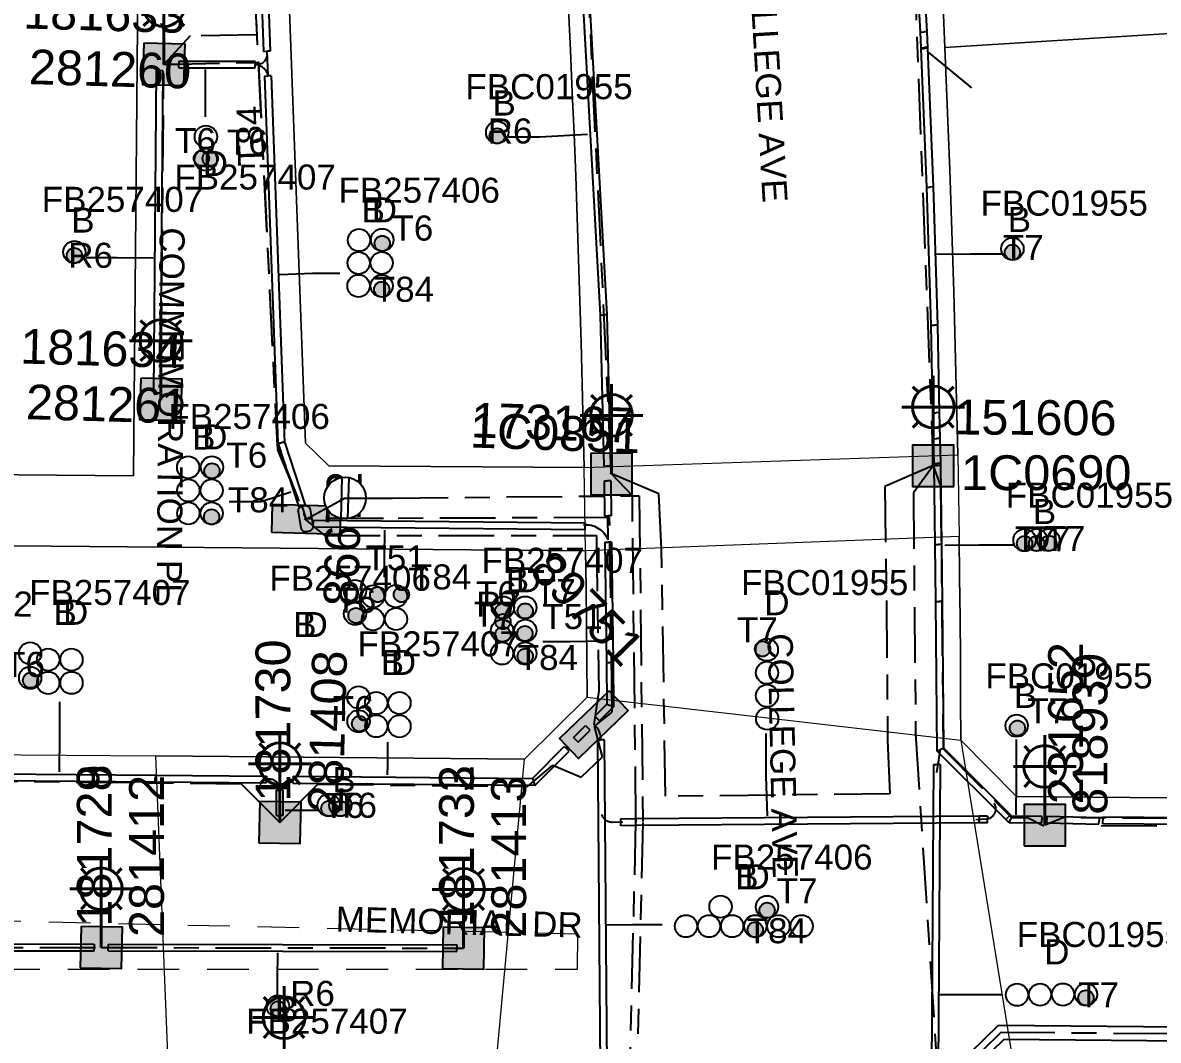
# Model space of a CAD drawing. Header units: metres. Extents: x 300268 to 302887, y 6172399 to 6173904.
# Drawn here: x 301482.9 to 301564.5, y 6173155.4 to 6173228.5 of the extents above; entities that cross this region are included whole.
import ezdxf
from ezdxf.enums import TextEntityAlignment as Align

# ---------------------------------------------------------------- set-up
doc = ezdxf.new("R2010")
doc.units = ezdxf.units.M
doc.linetypes.add('Cable Exist UG', pattern=[8.2, 4, -1.2, 1.8, -1.2])
doc.linetypes.add('Dash', pattern=[5, 3, -2])
doc.layers.get('0').update_dxf_attribs({"color": 6})
for name, color, linetype, lineweight in [('Cadastre Developer_SP_EXT', 9, 'Continuous', 5), ('Cadastre Land Parcels_SP_EXT', 9, 'Continuous', 5), ('Cadastre Roads_SP_EXT', 9, 'Continuous', 5)]:
    doc.layers.add(name, color=color, linetype=linetype, lineweight=lineweight)
for name, color, linetype in [('Duct_SP_EXT', 7, 'Continuous'), ('Equip_LV_EXT', 7, 'Continuous'), ('Equip_SL_EXT', 7, 'Continuous'), ('Equip_SP_SL_EXT', 7, 'Continuous'), ('Mains_HV_EXT', 7, 'Continuous'), ('Mains_LV_EXT', 7, 'Continuous'), ('Mains_SL_EXT', 7, 'Continuous'), ('SupportsUG_SP_LV_EXT', 7, 'Continuous'), ('SupportsUG_SP_LV_SL_EXT', 7, 'Continuous'), ('Trench_SP_EXT', 7, 'Continuous')]:
    doc.layers.add(name, color=color, linetype=linetype)
doc.styles.add('COLUMN_LABEL', font='arial.ttf')
doc.styles.add('iecARIAL', font='arial.ttf', dxfattribs={"height": 2})
doc.styles.add('POLE_LABEL', font='arial.ttf')
doc.styles.get("Standard").update_dxf_attribs({"font": 'arial.ttf'})
doc.linetypes.add('Cable E UG', pattern='A,6,-0.5,["E",Standard,S=1.7,R=0,X=0.5,Y=-1],-2.9', length=9.4)

# ---------------------------------------------------------------- blocks, each defined once
blk = doc.blocks.new('COLUMN_EXT')
blk.add_hatch(color=256).paths.add_polyline_path([(-1.485, 1.485), (-1.485, -1.485), (1.485, -1.485), (1.485, 1.485)])
blk.add_lwpolyline([(-1.485, -1.485), (1.485, -1.485), (1.485, 1.485), (-1.485, 1.485)], close=True)
for tag, height, style, flags, p in [('ASSET_NUM', 2.5, 'COLUMN_LABEL', 8, (2, 2)), ('STRUCTURE_PLANT_NUMBER', 0.2, 'POLE_LABEL', 9, (1.813, 0.031)), ('STREET_CODE', 0.2, 'COLUMN_LABEL', 9, (1.813, -0.2))]:
    blk.add_attdef(tag, text='', height=height, dxfattribs=dict(style=style, flags=flags)).set_placement(p, align=Align.MIDDLE_LEFT)
at = {"flags": 9}
for tag, p in [('OWNED_BY', (1.813, -0.6)), ('STATE', (1.813, -0.8)), ('COLUMN_TYPE', (1.813, -0.4)), ('STREETNAME', (1.813, -1.6)), ('USAGE', (1.813, -1)), ('LEGEND', (1.813, -1.2)), ('LOCATION', (1.813, -1.4)), ('SUBURB', (1.813, -1.8)), ('NOTES', (1.813, -2))]:
    blk.add_attdef(tag, text='', height=0.2, dxfattribs=at).set_placement(p, align=Align.MIDDLE_LEFT)
at = {"flags": 1}
blk.add_attdef('Z', (1.813, -2.351), '', height=0.2, dxfattribs=at)
blk = doc.blocks.new('PILLAR_EXT')
blk.add_hatch(color=256).paths.add_polyline_path([(-2.475, 0.99), (-2.475, -0.99), (2.475, -0.99), (2.475, 0.99)])
blk.add_lwpolyline([(-2.475, -0.99), (2.475, -0.99), (2.475, 0.99), (-2.475, 0.99)], close=True)
at = {"style": 'iecARIAL', "flags": 8}
blk.add_attdef('ASSET_NUM', (1.5, 3.5), '', height=2.5, dxfattribs=at)
for tag, p, flags in [('OWNED_BY', (0, -0.2), 9), ('STATE', (0, -0.4), 9), ('SUPPORT_TYPE', (0, -0.6), 9), ('USAGE', (0, -0.8), 9), ('LEGEND', (0, -1), 9), ('STREETNAME', (0, -1.8), 9), ('LOCATION', (0, -1.2), 9), ('NOTES', (0, -1.4), 9), ('PARENT', (0, -1.6), 9), ('SUBURB', (0, -2), 1)]:
    blk.add_attdef(tag, p, '', height=0.2, dxfattribs=dict(flags=flags))
blk = doc.blocks.new('DUCT_EXT')
blk.add_circle((0, 0.8), 0.8)
at = {"flags": 1}
blk.add_attdef('Z', (0, 0), '', height=0.2, dxfattribs=at)
at = {"flags": 9}
for tag, p in [('DUCT_CODE', (0, 0)), ('XSECT_TYPE', (0, -0.2)), ('STATE', (0, -0.6)), ('FB_REFERENCE', (0, -0.4)), ('NOTES', (0, -0.8))]:
    blk.add_attdef(tag, text='', height=0.2, dxfattribs=at).set_placement(p, align=Align.MIDDLE_LEFT)
blk = doc.blocks.new('SL_LANTERN_EXT')
at = {"lineweight": 40}
for p, q in [((0, 1.968), (0, 6.468)), ((-1.459, 5.676), (-1.061, 5.278)), ((1.458, 5.676), (1.06, 5.278)), ((-2.25, 4.218), (2.25, 4.218)), ((-1.459, 2.759), (-1.061, 3.157)), ((0, 0), (0, 2.721)), ((1.458, 2.759), (1.06, 3.157))]:
    blk.add_line(p, q, dxfattribs=at)
blk.add_circle((0, 4.218), 1.5, dxfattribs=at)
at = {"style": 'iecARIAL', "flags": 8}
blk.add_attdef('ASSET_NUM', (1.5, 1.5), '', height=2.5, dxfattribs=at)
for tag, p, height, flags in [('CONSTRUCTED_VOLTAGE', (0.981, -0.653), 0.2, 9), ('CONTROL_TYPE', (0.981, -0.853), 0.2, 9), ('LNUMBER', (2.181, -3.253), 2.5, 8), ('OPERATING_VOLTAGE', (0.981, -1.653), 0.2, 9), ('LANTERN_PURPOSE', (0.981, -1.053), 0.2, 9), ('LANTERN_TYPE', (0.981, -1.253), 0.2, 9), ('NO_PHASES', (0.981, -1.453), 0.2, 9), ('ORIENTATION', (0.981, -1.853), 0.2, 9), ('OWNED_BY', (0.981, -2.053), 0.2, 9), ('STATE', (0.981, -2.253), 0.2, 9), ('USAGE', (0.981, -2.453), 0.2, 9), ('CEXIST', (0.981, -2.653), 0.2, 9), ('CNEW', (0.981, -2.853), 0.2, 9), ('CNUMBER', (0.981, -3.053), 0.2, 9), ('CREMOVE', (0.981, -3.253), 0.2, 9), ('CREPLACE', (0.981, -3.453), 0.2, 9), ('LKINGHEIGHT', (0.981, -3.653), 0.2, 9), ('LBRACKET', (0.981, -3.853), 0.2, 9), ('LBRACKETVOCAB', (0.981, -4.053), 0.2, 9), ('LCATEGORY', (0.981, -4.253), 0.2, 9), ('LCHARGE1', (0.981, -4.453), 0.2, 9), ('LCHARGE1PERCENT', (0.981, -4.653), 0.2, 9), ('LCHARGE2', (0.981, -4.853), 0.2, 9), ('LCHARGE2PERCENT', (0.981, -5.053), 0.2, 9), ('LCHARGE3', (0.981, -5.253), 0.2, 9), ('LCHARGE3PERCENT', (0.981, -5.453), 0.2, 9), ('LEXIST', (0.981, -5.653), 0.2, 9), ('LLAMP', (0.981, -5.853), 0.2, 9), ('LLAMPVOCAB', (0.981, -6.053), 0.2, 9), ('LMAST', (0.981, -6.253), 0.2, 9), ('LMASTVOCAB', (0.981, -6.453), 0.2, 9), ('LNEW', (0.981, -6.653), 0.2, 9), ('LANTNUMBER', (0.981, -6.853), 0.2, 9), ('LOUTREACH', (0.981, -7.253), 0.2, 9), ('LOUTREACHVOCAB', (0.981, -7.453), 0.2, 9), ('LRATECODE', (0.981, -7.653), 0.2, 9), ('LREMOVE', (0.981, -7.853), 0.2, 9), ('LREPLACE', (0.981, -8.053), 0.2, 9), ('LTYPE', (0.981, -8.253), 0.2, 9), ('LTYPEVOCAB', (0.981, -8.453), 0.2, 9), ('LEGEND', (0.981, -8.653), 0.2, 9), ('LOCATION', (0.981, -8.853), 0.2, 9), ('NOTES', (0.981, -9.053), 0.2, 9), ('STREETNAME', (0.981, -9.253), 0.2, 9), ('SUBURB', (0.981, -9.453), 0.2, 1)]:
    blk.add_attdef(tag, p, '', height=height, dxfattribs=dict(flags=flags))
blk = doc.blocks.new('SL_STJ_EXT')
h = blk.add_hatch(color=256)
edge = h.paths.add_edge_path()
edge.add_ellipse((-0.586, 0.131), major_axis=(0.226, 0.226), ratio=1, start_angle=44.99996, end_angle=135)
edge.add_line((-0.906, 0.131), (-0.906, -0.131))
edge.add_ellipse((-0.586, -0.131), major_axis=(0.226, 0.226), ratio=1, start_angle=134.99996, end_angle=225)
edge.add_line((-0.586, -0.451), (0.586, -0.451))
edge.add_ellipse((0.586, -0.131), major_axis=(-0.226, 0.226), ratio=1, start_angle=134.99996, end_angle=225)
edge.add_line((0.906, -0.131), (0.906, 0.131))
edge.add_ellipse((0.586, 0.131), major_axis=(-0.226, 0.226), ratio=1, start_angle=224.99996, end_angle=315)
edge.add_line((0.586, 0.451), (-0.586, 0.451))
blk.add_lwpolyline([(-0.906, 0.131), (-0.906, -0.131, 0.414214), (-0.586, -0.451), (0.586, -0.451, 0.414214), (0.906, -0.131), (0.906, 0.131, 0.414214), (0.586, 0.451), (-0.586, 0.451, 0.414214)], format="xyb", close=True)
at = {"flags": 1}
blk.add_attdef('Z', (0, 0), '', height=0.2, dxfattribs=at)
at = {"flags": 9}
for tag, p in [('ORIENTATION', (0, 0)), ('USAGE', (0, -0.2)), ('LEGEND', (0, -0.4)), ('NOTES', (0, -0.6))]:
    blk.add_attdef(tag, text='', height=0.2, dxfattribs=at).set_placement(p, align=Align.MIDDLE_LEFT)
blk = doc.blocks.new('LV_UG_LINKS_CLOSED_EXT')
blk.add_wipeout([(-1.056, 1.057), (-1.18, 0.916), (-1.286, 0.761), (-1.371, 0.594), (-1.435, 0.417), (-1.476, 0.234), (-1.493, 0.047), (-1.487, -0.14), (-1.458, -0.326), (-1.406, -0.506), (-1.331, -0.678), (-1.236, -0.839), (-1.121, -0.988), (-0.988, -1.12), (-0.84, -1.235), (-0.679, -1.331), (-0.506, -1.406), (-0.326, -1.458), (-0.141, -1.487), (0.047, -1.493), (0.233, -1.476), (0.416, -1.435), (0.593, -1.371), (0.76, -1.286), (0.915, -1.181), (1.056, -1.057), (1.18, -0.916), (1.286, -0.761), (1.371, -0.594), (1.435, -0.417), (1.476, -0.234), (1.493, -0.047), (1.487, 0.14), (1.458, 0.326), (1.406, 0.506), (1.331, 0.678), (1.236, 0.839), (1.121, 0.988), (0.988, 1.12), (0.84, 1.235), (0.679, 1.331), (0.506, 1.406), (0.326, 1.458), (0.141, 1.487), (-0.047, 1.493), (-0.233, 1.476), (-0.416, 1.435), (-0.593, 1.371), (-0.76, 1.286), (-0.915, 1.181)])
for p, q in [((-0.25, -1.479), (-0.25, 1.479)), ((0.25, -1.479), (0.25, 1.479))]:
    blk.add_line(p, q)
blk.add_circle((0, 0), 1.5)
at = {"flags": 9}
for tag, p in [('ACTUAL_STATUS', (0, 0)), ('OPERATING_VOLTAGE', (0, -0.6)), ('ORIENTATION', (0, -0.8)), ('CONSTRUCTED_VOLTAGE', (0, -0.2)), ('NO_PHASES', (0, -0.4)), ('STATE', (0, -1)), ('SWITCH_TYPE', (0, -1.2)), ('USAGE', (0, -1.4)), ('NOTES', (0, -1.6))]:
    blk.add_attdef(tag, text='', height=0.2, dxfattribs=at).set_placement(p, align=Align.MIDDLE_LEFT)
at = {"flags": 1}
blk.add_attdef('Z', (0, 0), '', height=0.2, dxfattribs=at)
blk = doc.blocks.new('CABLE_LARGE_EXT')
h = blk.add_hatch(color=256)
edge = h.paths.add_edge_path()
edge.add_arc((0, 0.55), 0.55, 0, 360)
blk.add_circle((0, 0.55), 0.55)
at = {"flags": 1}
blk.add_attdef('Z', (0, 0), '', height=0.2, dxfattribs=at)
at = {"flags": 9}
for tag, p in [('COND_CODE', (0, 0)), ('XSECT_SIZE', (0, -0.6)), ('STATE', (0, -0.4)), ('FB_REFERENCE', (0, -0.2)), ('NOTES', (0, -0.8))]:
    blk.add_attdef(tag, text='', height=0.2, dxfattribs=at).set_placement(p, align=Align.MIDDLE_LEFT)

msp = doc.modelspace()

# ---------------------------------------------------------------- linework, layer by layer
at = {"layer": 'Cadastre Developer_SP_EXT', "linetype": 'Dash'}
msp.add_lwpolyline([(301408.755, 6173160.793), (301411.148, 6173160.491), (301522.759, 6173160.485), (301522.769, 6173163.007), (301463.438, 6173164.329), (301405.898, 6173164.602)], dxfattribs=at)
at = {"layer": 'Cadastre Land Parcels_SP_EXT', "linetype": 'Continuous'}
for points in [[(301605.997, 6173283.197), (301545.657, 6173279.417), (301545.911, 6173276.492), (301546.159, 6173273.566), (301546.399, 6173270.64), (301546.632, 6173267.712), (301546.858, 6173264.785), (301547.076, 6173261.857), (301547.288, 6173258.928), (301547.492, 6173255.999), (301547.689, 6173253.069), (301547.879, 6173250.139), (301548.062, 6173247.208), (301548.237, 6173244.278), (301548.405, 6173241.346), (301548.566, 6173238.414), (301548.719, 6173235.482), (301548.866, 6173232.549), (301549.006, 6173229.616), (301549.138, 6173226.683), (301603.303, 6173230.067)], [(301501.93, 6173233.228), (301503.207, 6173198.274), (301504.806, 6173196.726), (301504.89, 6173196.645), (301523.235, 6173196.517), (301523.17, 6173199.513), (301523.17, 6173199.513), (301523.099, 6173202.508), (301523.02, 6173205.502), (301522.933, 6173208.498), (301522.837, 6173211.493), (301522.735, 6173214.487), (301522.626, 6173217.48), (301522.507, 6173220.475), (301522.382, 6173223.468), (301522.249, 6173226.461), (301522.107, 6173229.454)], [(301603.303, 6173230.067), (301549.138, 6173226.683), (301549.262, 6173223.758), (301549.38, 6173220.833), (301549.489, 6173217.908), (301549.592, 6173214.983), (301549.689, 6173212.056), (301549.777, 6173209.131), (301549.859, 6173206.204), (301549.933, 6173203.278), (301550, 6173200.351), (301550.06, 6173197.425), (301550.113, 6173194.498), (301550.158, 6173191.57), (301550.197, 6173188.644), (301550.228, 6173185.717), (301550.252, 6173182.789), (301550.268, 6173179.862), (301550.279, 6173176.935), (301554.28, 6173172.897), (301581.493, 6173172.641)]]:
    msp.add_lwpolyline(points, dxfattribs=at)
for points in [[(301409.947, 6173247.785), (301409.587, 6173206.848), (301409.486, 6173195.285), (301415.48, 6173195.225), (301415.505, 6173197.184), (301428.005, 6173197.065), (301427.989, 6173195.115), (301433.333, 6173195.075), (301433.349, 6173196.424), (301433.894, 6173196.42), (301443.839, 6173196.335), (301443.879, 6173196.335), (301490.864, 6173195.924), (301490.864, 6173196.006), (301491.309, 6173247.074), (301478.264, 6173247.184), (301478.247, 6173248.584), (301473.053, 6173248.634), (301473.036, 6173247.234), (301409.947, 6173247.785)], [(301523.443, 6173180.028), (301523.426, 6173182.653), (301523.402, 6173185.276), (301523.372, 6173187.901), (301523.338, 6173190.525), (301443.83, 6173191.216), (301443.83, 6173191.297), (301443.879, 6173196.335), (301443.839, 6173196.335), (301433.894, 6173196.42), (301433.704, 6173176.309), (301479.538, 6173175.911), (301492.454, 6173175.799), (301518.957, 6173175.569), (301523.443, 6173180.028)]]:
    msp.add_lwpolyline(points, close=True, dxfattribs=at)
at = {"layer": 'Cadastre Roads_SP_EXT', "linetype": 'Continuous'}
for points in [[(301504.89, 6173196.645), (301504.806, 6173196.726), (301503.207, 6173198.274), (301501.93, 6173233.228), (301499.555, 6173269.339), (301499.526, 6173269.261), (301495.559, 6173258.549), (301491.309, 6173247.074), (301490.864, 6173196.006), (301490.864, 6173195.924), (301443.879, 6173196.335), (301443.83, 6173191.297), (301443.83, 6173191.216), (301523.338, 6173190.525), (301523.29, 6173193.521), (301523.235, 6173196.517), (301504.89, 6173196.645)], [(301550.268, 6173179.862), (301550.252, 6173182.789), (301550.228, 6173185.717), (301550.197, 6173188.644), (301550.158, 6173191.57), (301523.337, 6173190.525), (301523.372, 6173187.901), (301523.402, 6173185.276), (301523.426, 6173182.653), (301523.443, 6173180.028), (301534.523, 6173178.75), (301550.279, 6173176.935), (301550.268, 6173179.862)], [(301581.447, 6173162.619), (301581.493, 6173172.641), (301554.28, 6173172.897), (301550.279, 6173176.935), (301552.224, 6173164.928), (301554.188, 6173152.815), (301581.404, 6173152.589), (301581.447, 6173162.619)], [(301518.957, 6173175.569), (301492.454, 6173175.799), (301493.445, 6173150.794), (301516.615, 6173150.594), (301518.957, 6173175.569)]]:
    msp.add_lwpolyline(points, close=True, dxfattribs=at)
msp.add_lwpolyline([(301522.107, 6173229.454), (301522.249, 6173226.461), (301522.382, 6173223.468), (301522.507, 6173220.475), (301522.626, 6173217.48), (301522.735, 6173214.487), (301522.837, 6173211.493), (301522.933, 6173208.498), (301523.02, 6173205.502), (301523.099, 6173202.508), (301523.17, 6173199.513), (301523.235, 6173196.517), (301550.06, 6173197.425), (301550.06, 6173197.425), (301550, 6173200.351), (301549.933, 6173203.278), (301549.859, 6173206.204), (301549.777, 6173209.131), (301549.689, 6173212.056), (301549.592, 6173214.983), (301549.489, 6173217.908), (301549.38, 6173220.833), (301549.262, 6173223.758), (301549.138, 6173226.682), (301549.006, 6173229.616)], dxfattribs=at)
at = {"layer": 'Duct_SP_EXT'}
for p, q in [((301522.572, 6173240.059), (301524.378, 6173207.469)), ((301523.051, 6173240.085), (301524.858, 6173207.489)), ((301547.383, 6173227.795), (301546.893, 6173237.142)), ((301547.863, 6173227.821), (301547.372, 6173237.168)), ((301499.955, 6173233.222), (301500.205, 6173226.403)), ((301500.435, 6173233.246), (301500.684, 6173226.421)), ((301547.383, 6173227.795), (301547.623, 6173227.808)), ((301547.383, 6173227.795), (301547.623, 6173227.808)), ((301547.442, 6173226.672), (301547.383, 6173227.795)), ((301547.383, 6173227.795), (301547.383, 6173227.795)), ((301547.863, 6173227.821), (301547.623, 6173227.808)), ((301547.863, 6173227.821), (301547.623, 6173227.808)), ((301547.922, 6173226.697), (301547.863, 6173227.821)), ((301547.863, 6173227.821), (301547.863, 6173227.821)), ((301500.205, 6173226.403), (301500.445, 6173226.412)), ((301500.684, 6173226.421), (301500.445, 6173226.412)), ((301547.442, 6173226.672), (301547.682, 6173226.684)), ((301547.442, 6173226.672), (301547.682, 6173226.684)), ((301547.446, 6173226.611), (301547.442, 6173226.672)), ((301547.446, 6173226.611), (301547.685, 6173226.622)), ((301547.851, 6173216.656), (301547.446, 6173226.611)), ((301547.922, 6173226.697), (301547.682, 6173226.684)), ((301547.922, 6173226.697), (301547.682, 6173226.684)), ((301547.925, 6173226.633), (301547.685, 6173226.622)), ((301547.925, 6173226.633), (301547.922, 6173226.697)), ((301548.331, 6173216.673), (301547.925, 6173226.633)), ((301494.128, 6173225.716), (301494.128, 6173225.476)), ((301494.128, 6173225.716), (301499.596, 6173225.712)), ((301494.128, 6173225.236), (301494.128, 6173225.476)), ((301499.596, 6173225.712), (301499.596, 6173225.472)), ((301499.596, 6173225.232), (301499.596, 6173225.472)), ((301492.498, 6173225.028), (301492.297, 6173201.866)), ((301492.498, 6173225.028), (301492.738, 6173225.025)), ((301492.978, 6173225.023), (301492.738, 6173225.025)), ((301492.978, 6173225.023), (301492.777, 6173201.861)), ((301494.128, 6173225.236), (301499.596, 6173225.232)), ((301500.27, 6173224.632), (301500.509, 6173224.641)), ((301500.27, 6173224.632), (301501.233, 6173198.289)), ((301500.749, 6173224.65), (301500.509, 6173224.641)), ((301500.749, 6173224.65), (301501.713, 6173198.307)), ((301547.851, 6173216.656), (301548.091, 6173216.664)), ((301548.148, 6173206.736), (301547.851, 6173216.656)), ((301548.331, 6173216.673), (301548.091, 6173216.664)), ((301548.627, 6173206.748), (301548.331, 6173216.673)), ((301524.378, 6173207.469), (301524.618, 6173207.479)), ((301524.378, 6173207.469), (301524.645, 6173196.605)), ((301524.858, 6173207.489), (301524.618, 6173207.479)), ((301524.858, 6173207.489), (301525.125, 6173196.617)), ((301548.148, 6173206.736), (301548.388, 6173206.742)), ((301548.285, 6173200.449), (301548.148, 6173206.736)), ((301548.627, 6173206.748), (301548.388, 6173206.742)), ((301548.765, 6173200.46), (301548.627, 6173206.748)), ((301492.297, 6173201.866), (301492.537, 6173201.863)), ((301492.777, 6173201.861), (301492.537, 6173201.863)), ((301548.285, 6173200.449), (301548.525, 6173200.455)), ((301548.285, 6173200.449), (301548.525, 6173200.455)), ((301548.326, 6173198.586), (301548.285, 6173200.449)), ((301548.285, 6173200.449), (301548.285, 6173200.449)), ((301548.765, 6173200.46), (301548.525, 6173200.455)), ((301548.765, 6173200.46), (301548.525, 6173200.455)), ((301548.805, 6173198.596), (301548.765, 6173200.46)), ((301548.765, 6173200.46), (301548.765, 6173200.46)), ((301548.326, 6173198.586), (301548.566, 6173198.591)), ((301548.364, 6173196.812), (301548.326, 6173198.586)), ((301548.805, 6173198.596), (301548.566, 6173198.591)), ((301548.844, 6173196.82), (301548.805, 6173198.596)), ((301501.233, 6173198.289), (301501.473, 6173198.298)), ((301501.245, 6173198.223), (301501.473, 6173198.298)), ((301501.245, 6173198.223), (301502.729, 6173193.672)), ((301501.701, 6173198.372), (301501.473, 6173198.298)), ((301501.713, 6173198.307), (301501.473, 6173198.298)), ((301501.701, 6173198.372), (301503.185, 6173193.821)), ((301548.364, 6173196.812), (301548.604, 6173196.816)), ((301548.366, 6173196.662), (301548.364, 6173196.812)), ((301548.844, 6173196.82), (301548.604, 6173196.816)), ((301548.846, 6173196.668), (301548.844, 6173196.82)), ((301524.645, 6173196.605), (301524.885, 6173196.611)), ((301525.125, 6173196.617), (301524.885, 6173196.611)), ((301548.366, 6173196.662), (301548.606, 6173196.665)), ((301548.366, 6173196.662), (301548.606, 6173196.665)), ((301548.444, 6173190.99), (301548.366, 6173196.662)), ((301548.846, 6173196.668), (301548.606, 6173196.665)), ((301548.846, 6173196.668), (301548.606, 6173196.665)), ((301548.924, 6173190.996), (301548.846, 6173196.668)), ((301524.658, 6173195.556), (301524.898, 6173195.56)), ((301524.658, 6173195.556), (301524.692, 6173193.044)), ((301525.138, 6173195.563), (301524.898, 6173195.56)), ((301525.138, 6173195.563), (301525.172, 6173193.051)), ((301502.729, 6173193.672), (301502.957, 6173193.746)), ((301503.185, 6173193.821), (301502.957, 6173193.746)), ((301503.774, 6173192.726), (301503.772, 6173192.486)), ((301524.692, 6173193.044), (301524.932, 6173193.048)), ((301525.172, 6173193.051), (301524.932, 6173193.048)), ((301503.77, 6173192.246), (301503.772, 6173192.486)), ((301503.77, 6173192.246), (301523.303, 6173192.075)), ((301523.303, 6173192.075), (301523.305, 6173192.315)), ((301523.307, 6173192.555), (301523.305, 6173192.315)), ((301524.717, 6173191.159), (301524.957, 6173191.162)), ((301524.717, 6173191.159), (301524.833, 6173182.512)), ((301525.197, 6173191.166), (301524.957, 6173191.162)), ((301525.197, 6173191.166), (301525.313, 6173182.519)), ((301548.444, 6173190.99), (301548.684, 6173190.993)), ((301548.5, 6173186.883), (301548.444, 6173190.99)), ((301548.924, 6173190.996), (301548.684, 6173190.993)), ((301548.98, 6173186.889), (301548.924, 6173190.996)), ((301548.5, 6173186.883), (301548.74, 6173186.886)), ((301548.594, 6173176.154), (301548.5, 6173186.883)), ((301548.98, 6173186.889), (301548.74, 6173186.886)), ((301549.072, 6173176.354), (301548.98, 6173186.889)), ((301524.833, 6173182.512), (301525.073, 6173182.515)), ((301524.833, 6173182.513), (301525.073, 6173182.515)), ((301524.833, 6173182.512), (301524.833, 6173182.513)), ((301524.833, 6173182.513), (301524.864, 6173179.514)), ((301525.313, 6173182.519), (301525.073, 6173182.515)), ((301525.313, 6173182.518), (301525.073, 6173182.515)), ((301525.313, 6173182.519), (301525.313, 6173182.518)), ((301525.313, 6173182.518), (301525.346, 6173179.317)), ((301524.864, 6173179.514), (301524.003, 6173178.657)), ((301525.346, 6173179.317), (301524.341, 6173178.317)), ((301524.864, 6173179.514), (301525.105, 6173179.416)), ((301525.346, 6173179.317), (301525.105, 6173179.416)), ((301524.003, 6173178.657), (301524.172, 6173178.487)), ((301524.341, 6173178.317), (301524.172, 6173178.487)), ((301522.46, 6173177.122), (301523.334, 6173177.992)), ((301522.799, 6173176.782), (301523.673, 6173177.652)), ((301523.334, 6173177.992), (301523.504, 6173177.822)), ((301523.673, 6173177.652), (301523.504, 6173177.822)), ((301519.51, 6173174.187), (301521.808, 6173176.474)), ((301521.808, 6173176.474), (301521.978, 6173176.303)), ((301522.46, 6173177.122), (301522.629, 6173176.952)), ((301522.799, 6173176.782), (301522.629, 6173176.952)), ((301524.2, 6173176.964), (301524.44, 6173176.966)), ((301524.2, 6173176.964), (301524.428, 6173146.066)), ((301524.68, 6173176.968), (301524.44, 6173176.966)), ((301524.68, 6173176.968), (301524.908, 6173146.07)), ((301519.707, 6173173.705), (301522.147, 6173176.133)), ((301522.147, 6173176.133), (301521.978, 6173176.303)), ((301548.594, 6173176.154), (301548.833, 6173176.254)), ((301553.515, 6173171.23), (301548.594, 6173176.154)), ((301549.072, 6173176.354), (301548.833, 6173176.254)), ((301553.854, 6173171.57), (301549.072, 6173176.354)), ((301548.319, 6173175.184), (301548.064, 6173138.024)), ((301548.319, 6173175.184), (301548.559, 6173175.182)), ((301548.799, 6173175.181), (301548.544, 6173138.021)), ((301548.799, 6173175.181), (301548.559, 6173175.182)), ((301479.513, 6173174.055), (301492.429, 6173173.942)), ((301479.517, 6173174.535), (301492.433, 6173174.422)), ((301492.429, 6173173.942), (301492.431, 6173174.182)), ((301492.433, 6173174.422), (301492.431, 6173174.182)), ((301492.433, 6173174.422), (301500.407, 6173174.353)), ((301500.403, 6173173.873), (301500.405, 6173174.113)), ((301500.407, 6173174.353), (301500.405, 6173174.113)), ((301502.318, 6173173.856), (301502.321, 6173174.096)), ((301502.323, 6173174.336), (301502.321, 6173174.096)), ((301502.323, 6173174.336), (301519.51, 6173174.187)), ((301519.51, 6173174.187), (301519.609, 6173173.946)), ((301492.429, 6173173.942), (301500.403, 6173173.873)), ((301501.141, 6173171.529), (301501.142, 6173173.351)), ((301501.142, 6173173.351), (301501.382, 6173173.351)), ((301501.622, 6173173.351), (301501.382, 6173173.351)), ((301501.621, 6173171.529), (301501.622, 6173173.351)), ((301502.318, 6173173.856), (301519.707, 6173173.705)), ((301519.707, 6173173.705), (301519.609, 6173173.946)), ((301501.141, 6173171.529), (301501.381, 6173171.529)), ((301501.621, 6173171.529), (301501.381, 6173171.529)), ((301553.854, 6173171.57), (301553.685, 6173171.4)), ((301553.854, 6173171.57), (301553.685, 6173171.4)), ((301553.949, 6173171.475), (301553.854, 6173171.57)), ((301526.95, 6173171.273), (301525.853, 6173171.264)), ((301525.853, 6173171.264), (301525.855, 6173171.024)), ((301525.856, 6173170.784), (301525.855, 6173171.024)), ((301526.954, 6173170.793), (301525.856, 6173170.784)), ((301551.591, 6173171.472), (301526.95, 6173171.273)), ((301526.95, 6173171.273), (301526.952, 6173171.033)), ((301526.954, 6173170.793), (301526.952, 6173171.033)), ((301551.595, 6173170.992), (301526.954, 6173170.793)), ((301552.207, 6173171.477), (301551.591, 6173171.472)), ((301551.591, 6173171.472), (301551.593, 6173171.232)), ((301551.595, 6173170.992), (301551.593, 6173171.232)), ((301552.211, 6173170.997), (301551.595, 6173170.992)), ((301552.207, 6173171.477), (301552.209, 6173171.237)), ((301552.211, 6173170.997), (301552.209, 6173171.237)), ((301553.515, 6173171.23), (301553.685, 6173171.4)), ((301553.515, 6173171.23), (301553.685, 6173171.4)), ((301553.749, 6173170.996), (301553.515, 6173171.23)), ((301553.749, 6173170.996), (301553.849, 6173171.235)), ((301556.098, 6173170.975), (301553.749, 6173170.996)), ((301553.949, 6173171.475), (301553.849, 6173171.235)), ((301556.103, 6173171.455), (301553.949, 6173171.475)), ((301556.098, 6173170.975), (301556.101, 6173171.215)), ((301556.103, 6173171.455), (301556.101, 6173171.215)), ((301556.452, 6173170.997), (301556.458, 6173171.237)), ((301556.452, 6173170.997), (301560.206, 6173170.9)), ((301556.464, 6173171.477), (301556.458, 6173171.237)), ((301556.464, 6173171.477), (301560.218, 6173171.38)), ((301560.206, 6173170.9), (301560.212, 6173171.14)), ((301560.218, 6173171.38), (301560.212, 6173171.14)), ((301560.473, 6173170.914), (301560.475, 6173171.154)), ((301582.667, 6173170.731), (301560.473, 6173170.914)), ((301560.477, 6173171.394), (301560.475, 6173171.154)), ((301582.645, 6173171.212), (301560.477, 6173171.394)), ((301460.005, 6173161.848), (301488.046, 6173161.801)), ((301460.006, 6173162.328), (301488.047, 6173162.281)), ((301488.046, 6173161.801), (301488.047, 6173162.041)), ((301488.047, 6173162.281), (301488.047, 6173162.041)), ((301489.042, 6173162.279), (301489.042, 6173162.039)), ((301489.042, 6173162.279), (301514.079, 6173162.237)), ((301489.042, 6173161.799), (301489.042, 6173162.039)), ((301489.042, 6173161.799), (301514.078, 6173161.757)), ((301514.079, 6173162.237), (301514.078, 6173161.997)), ((301514.078, 6173161.757), (301514.078, 6173161.997))]:
    msp.add_line(p, q, dxfattribs=at)
for points in [[(301496.044, 6173221.698), (301496.044, 6173223.546), (301496.045, 6173225.105)], [(301517.517, 6173220.276), (301520.059, 6173220.276), (301523.471, 6173220.462)], [(301487.468, 6173211.606), (301489.697, 6173211.606), (301492.273, 6173211.584)], [(301553.4, 6173211.832), (301550.952, 6173211.832), (301548.509, 6173211.811)], [(301505.685, 6173210.454), (301503.731, 6173210.454), (301501.386, 6173210.368)], [(301497.741, 6173194.072), (301500.034, 6173194.072), (301502.155, 6173194.764)], [(301508.902, 6173188.649), (301508.902, 6173190.105), (301508.919, 6173192.021)], [(301554.036, 6173190.947), (301551.588, 6173190.947), (301549.145, 6173190.926)], [(301520.259, 6173184.028), (301522.235, 6173184.028), (301524.655, 6173184.061)], [(301520.259, 6173184.028), (301522.235, 6173184.028), (301524.655, 6173184.061)], [(301485.555, 6173179.681), (301485.555, 6173177.326), (301485.532, 6173174.664)], [(301536.292, 6173177.408), (301536.292, 6173174.359), (301536.383, 6173171.51)], [(301509.096, 6173176.78), (301509.096, 6173175.195), (301509.089, 6173174.448)], [(301554.26, 6173176.98), (301554.26, 6173174.085), (301554.239, 6173171.574)], [(301504.257, 6173171.886), (301501.754, 6173171.886)], [(301528.827, 6173163.663), (301526.708, 6173163.663), (301524.87, 6173163.65)], [(301501.219, 6173158.324), (301501.219, 6173159.787), (301501.222, 6173161.665)], [(301553.238, 6173158.652), (301550.778, 6173158.652), (301548.789, 6173158.652)]]:
    msp.add_lwpolyline(points, dxfattribs=at)
at = {"layer": 'Mains_HV_EXT', "linetype": 'Cable Exist UG'}
msp.add_lwpolyline([(301597.108, 6173184.147), (301596.24, 6173181.09), (301595.552, 6173178.957), (301594.569, 6173176.942), (301593.304, 6173175.118), (301592.02, 6173173.743), (301590.449, 6173172.441), (301589.804, 6173171.998), (301589.375, 6173155.319), (301589.375, 6173155.319), (301587.654, 6173155.449), (301584.639, 6173155.597), (301581.638, 6173155.675), (301553.17, 6173155.947), (301547.333, 6173150.238), (301546.95, 6173135.017)], dxfattribs=at)
at = {"layer": 'Mains_HV_EXT', "linetype": 'Cable E UG'}
for points in [[(301581.647, 6173156.175), (301552.968, 6173156.449), (301546.838, 6173150.454)], [(301581.629, 6173155.175), (301553.372, 6173155.445), (301547.827, 6173150.023)]]:
    msp.add_lwpolyline(points, dxfattribs=at)
at = {"layer": 'Mains_LV_EXT', "linetype": 'Cable Exist UG'}
msp.add_lwpolyline([(301476.769, 6173243.257), (301481.76, 6173242.214), (301499.001, 6173242.063), (301501.206, 6173197.793), (301503.269, 6173192.79)], dxfattribs=at)
at = {"layer": 'Mains_SL_EXT', "linetype": 'Cable Exist UG'}
for points in [[(301482.987, 6173236.615), (301489, 6173237.948), (301489.072, 6173246.256), (301498.796, 6173246.172), (301499.721, 6173227.607), (301494.94, 6173227.514), (301493.041, 6173225.477)], [(301525.195, 6173196.048), (301523.108, 6173240.135)], [(301546.624, 6173240.834), (301548.305, 6173196.645)], [(301492.833, 6173201.411), (301493.041, 6173225.477)], [(301493.041, 6173225.477), (301499.849, 6173225.608), (301501.172, 6173198.086), (301503.228, 6173192.841)], [(301524.87, 6173145.274), (301526.472, 6173150.873), (301526.472, 6173150.873), (301526.952, 6173171.033), (301526.692, 6173194.493), (301525.224, 6173196.05)], [(301548.251, 6173196.64), (301544.826, 6173195.154), (301544.826, 6173195.154), (301544.946, 6173186.854), (301545.026, 6173176.914), (301545.181, 6173173.082), (301529.08, 6173172.903), (301529.08, 6173172.903), (301528.783, 6173190.685), (301528.59, 6173194.633), (301525.106, 6173196.109)], [(301548.305, 6173196.645), (301546.88, 6173194.688), (301547.038, 6173177.394), (301548.864, 6173148.746), (301548.556, 6173139.404), (301548.001, 6173137.968)], [(301548.305, 6173196.645), (301548.837, 6173195.207), (301549.017, 6173176.305), (301553.919, 6173171.387), (301555.133, 6173171.347), (301556.252, 6173170.775)], [(301467.368, 6173171.077), (301470.343, 6173174.092), (301498.586, 6173173.809), (301501.381, 6173171.019)], [(301584.219, 6173170.71), (301582.305, 6173171.177), (301557.702, 6173171.372), (301556.311, 6173170.827)], [(301560.36, 6173170.798), (301608.905, 6173170.558)], [(301459.543, 6173162.089), (301488.554, 6173162.04)], [(301488.554, 6173162.04), (301514.564, 6173161.996)]]:
    msp.add_lwpolyline(points, dxfattribs=at)
at = {"layer": 'Trench_SP_EXT', "linetype": 'Cable Exist UG'}
for points in [[(301500.445, 6173226.412), (301500.509, 6173224.641)], [(301551.067, 6173223.79), (301547.687, 6173226.585)], [(301494.128, 6173225.476), (301493.041, 6173225.477)], [(301502.957, 6173193.746), (301503.269, 6173192.79)], [(301524.955, 6173191.314), (301524.932, 6173193.048)], [(301548.555, 6173174.609), (301548.833, 6173176.254)]]:
    msp.add_lwpolyline(points, dxfattribs=at)
for points in [[(301499.596, 6173225.472, 0.397546), (301500.457, 6173226.063)], [(301499.596, 6173225.472, -0.295761), (301500.506, 6173224.747)], [(301523.177, 6173192.373, -0.344083), (301524.955, 6173191.314)], [(301524.44, 6173176.966, 0.237615), (301523.923, 6173178.053)], [(301500.405, 6173174.113, -0.489834), (301501.382, 6173173.351)], [(301502.321, 6173174.096, 0.361513), (301501.382, 6173173.351)], [(301551.364, 6173171.23), (301552.136, 6173171.284), (301552.136, 6173171.284, 0.584846), (301552.675, 6173172.411)], [(301526.01, 6173171.026), (301525.249, 6173171.049), (301525.249, 6173171.049, -0.333569), (301524.48, 6173171.601)]]:
    msp.add_lwpolyline(points, format="xyb", dxfattribs=at)

# ---------------------------------------------------------------- block references
at = {"layer": 'Duct_SP_EXT'}
for name, p in [('DUCT_EXT', (301516.987, 6173219.79)), ('DUCT_EXT', (301496.064, 6173219.476)), ('CABLE_LARGE_EXT', (301516.987, 6173219.79)), ('CABLE_LARGE_EXT', (301495.747, 6173218.175)), ('DUCT_EXT', (301496.056, 6173217.827)), ('CABLE_LARGE_EXT', (301496.372, 6173218.166)), ('DUCT_EXT', (301507.061, 6173212.051)), ('DUCT_EXT', (301508.727, 6173212.068)), ('CABLE_LARGE_EXT', (301508.732, 6173212.065)), ('DUCT_EXT', (301486.619, 6173211.192)), ('DUCT_EXT', (301553.991, 6173211.422)), ('CABLE_LARGE_EXT', (301553.991, 6173211.422)), ('CABLE_LARGE_EXT', (301486.62, 6173211.192)), ('DUCT_EXT', (301507.034, 6173210.411)), ('DUCT_EXT', (301508.692, 6173210.411)), ('DUCT_EXT', (301507.027, 6173208.763)), ('DUCT_EXT', (301508.692, 6173208.763)), ('CABLE_LARGE_EXT', (301508.693, 6173208.763)), ('DUCT_EXT', (301494.791, 6173195.735)), ('DUCT_EXT', (301496.499, 6173195.735)), ('CABLE_LARGE_EXT', (301496.499, 6173195.721)), ('DUCT_EXT', (301494.809, 6173194.072)), ('DUCT_EXT', (301496.478, 6173194.074)), ('DUCT_EXT', (301494.809, 6173192.432)), ('DUCT_EXT', (301496.474, 6173192.432)), ('CABLE_LARGE_EXT', (301496.471, 6173192.418)), ('DUCT_EXT', (301554.863, 6173190.503)), ('DUCT_EXT', (301555.713, 6173190.509)), ('DUCT_EXT', (301556.575, 6173190.512)), ('CABLE_LARGE_EXT', (301554.863, 6173190.503)), ('CABLE_LARGE_EXT', (301555.725, 6173190.515)), ('CABLE_LARGE_EXT', (301556.597, 6173190.533)), ('DUCT_EXT', (301506.777, 6173186.848)), ('DUCT_EXT', (301508.064, 6173186.457)), ('CABLE_LARGE_EXT', (301508.401, 6173186.842)), ('DUCT_EXT', (301509.709, 6173186.472)), ('CABLE_LARGE_EXT', (301510.111, 6173186.842)), ('DUCT_EXT', (301517.396, 6173185.661)), ('DUCT_EXT', (301519, 6173185.661)), ('DUCT_EXT', (301506.777, 6173185.213)), ('CABLE_LARGE_EXT', (301506.845, 6173185.333)), ('DUCT_EXT', (301508.061, 6173184.82)), ('DUCT_EXT', (301509.724, 6173184.833)), ('CABLE_LARGE_EXT', (301517.387, 6173185.652)), ('CABLE_LARGE_EXT', (301519, 6173185.661)), ('DUCT_EXT', (301517.337, 6173184.003)), ('CABLE_LARGE_EXT', (301517.399, 6173184.907)), ('DUCT_EXT', (301519.01, 6173184.004)), ('CABLE_LARGE_EXT', (301517.399, 6173183.969)), ('CABLE_LARGE_EXT', (301518.976, 6173184.038)), ('DUCT_EXT', (301483.444, 6173182.367)), ('DUCT_EXT', (301517.337, 6173182.362)), ('DUCT_EXT', (301519.003, 6173182.362)), ('CABLE_LARGE_EXT', (301536.042, 6173182.944)), ('DUCT_EXT', (301484.74, 6173181.915)), ('DUCT_EXT', (301486.412, 6173181.915)), ('CABLE_LARGE_EXT', (301519.001, 6173182.415)), ('DUCT_EXT', (301483.444, 6173180.613)), ('CABLE_LARGE_EXT', (301483.469, 6173180.681)), ('DUCT_EXT', (301484.737, 6173180.249)), ('DUCT_EXT', (301486.412, 6173180.25)), ('DUCT_EXT', (301507.029, 6173179.205)), ('DUCT_EXT', (301508.297, 6173178.797)), ('DUCT_EXT', (301509.966, 6173178.804)), ('DUCT_EXT', (301507.029, 6173177.492)), ('CABLE_LARGE_EXT', (301507.099, 6173177.568)), ('DUCT_EXT', (301508.301, 6173177.138)), ('DUCT_EXT', (301509.966, 6173177.135)), ('DUCT_EXT', (301554.29, 6173177.17)), ('CABLE_LARGE_EXT', (301554.352, 6173177.249)), ('DUCT_EXT', (301504.889, 6173171.462)), ('CABLE_LARGE_EXT', (301504.901, 6173171.476)), ('DUCT_EXT', (301505.719, 6173171.462)), ('CABLE_LARGE_EXT', (301505.721, 6173171.464)), ('DUCT_EXT', (301533.028, 6173164.178)), ('DUCT_EXT', (301536.368, 6173164.161)), ('CABLE_LARGE_EXT', (301536.372, 6173164.162)), ('DUCT_EXT', (301530.545, 6173162.773)), ('DUCT_EXT', (301532.199, 6173162.775)), ('DUCT_EXT', (301533.862, 6173162.775)), ('DUCT_EXT', (301535.524, 6173162.775)), ('DUCT_EXT', (301537.186, 6173162.775)), ('DUCT_EXT', (301538.848, 6173162.775)), ('CABLE_LARGE_EXT', (301535.52, 6173162.771)), ('DUCT_EXT', (301554.322, 6173157.845)), ('DUCT_EXT', (301555.972, 6173157.855)), ('DUCT_EXT', (301557.622, 6173157.863)), ('DUCT_EXT', (301559.272, 6173157.87)), ('DUCT_EXT', (301501.235, 6173157.019)), ('CABLE_LARGE_EXT', (301559.272, 6173157.87)), ('CABLE_LARGE_EXT', (301501.265, 6173157.093))]:
    msp.add_blockref(name, p, dxfattribs=at)
at = {"layer": 'Duct_SP_EXT', "rotation": 269.9999999999998}
for p in [(301535.55, 6173183.425), (301535.561, 6173181.775), (301535.568, 6173180.125), (301535.575, 6173178.475)]:
    msp.add_blockref('DUCT_EXT', p, dxfattribs=at)
at = {"layer": 'Equip_SL_EXT', "rotation": 280.1573763188611}
msp.add_blockref('SL_STJ_EXT', (301503.228, 6173192.841), dxfattribs=at)
at = {"layer": 'Equip_SP_SL_EXT'}
ref = msp.add_blockref('SL_LANTERN_EXT', (301493.041, 6173225.477), dxfattribs=at)
ref.add_attrib('ASSET_NUM', '181633', dxfattribs={"layer": '0', "height": 2.5, "rotation": 358.36601, "style": 'iecARIAL'}).set_placement((301494.541, 6173226.977), align=Align.BOTTOM_RIGHT)
ref = msp.add_blockref('SL_LANTERN_EXT', (301492.833, 6173201.411), dxfattribs=at)
ref.add_attrib('ASSET_NUM', '181634', dxfattribs={"layer": '0', "height": 2.5, "rotation": 358.36601, "style": 'iecARIAL'}).set_placement((301494.333, 6173202.911), align=Align.BOTTOM_RIGHT)
ref = msp.add_blockref('SL_LANTERN_EXT', (301525.195, 6173196.048), dxfattribs=at)
ref.add_attrib('ASSET_NUM', '173167', dxfattribs={"layer": '0', "height": 2.5, "rotation": 358.05994, "style": 'iecARIAL'}).set_placement((301526.695, 6173197.548), align=Align.BOTTOM_RIGHT)
ref = msp.add_blockref('SL_LANTERN_EXT', (301548.305, 6173196.645), dxfattribs=at)
ref.add_attrib('ASSET_NUM', '151606', dxfattribs={"layer": '0', "height": 2.5, "rotation": 359.6542, "style": 'iecARIAL'}).set_placement((301549.805, 6173198.145), align=Align.BOTTOM_LEFT)
ref = msp.add_blockref('SL_LANTERN_EXT', (301501.381, 6173171.019), dxfattribs=at)
ref.add_attrib('ASSET_NUM', '181730', dxfattribs={"layer": '0', "height": 2.5, "rotation": 90.03622, "style": 'iecARIAL'}).set_placement((301502.881, 6173172.519), align=Align.BOTTOM_LEFT)
ref = msp.add_blockref('SL_LANTERN_EXT', (301556.311, 6173170.827), dxfattribs=at)
ref.add_attrib('ASSET_NUM', '231652', dxfattribs={"layer": '0', "height": 2.5, "rotation": 90, "style": 'iecARIAL'}).set_placement((301557.811, 6173172.327), align=Align.MIDDLE_LEFT)
ref = msp.add_blockref('SL_LANTERN_EXT', (301488.554, 6173162.04), dxfattribs=at)
ref.add_attrib('ASSET_NUM', '181728', dxfattribs={"layer": '0', "height": 2.5, "rotation": 90.03622, "style": 'iecARIAL'}).set_placement((301490.054, 6173163.54), align=Align.BOTTOM_LEFT)
ref = msp.add_blockref('SL_LANTERN_EXT', (301488.554, 6173162.04), dxfattribs=at)
ref.add_attrib('ASSET_NUM', '181729', dxfattribs={"layer": '0', "height": 2.5, "rotation": 90.03622, "style": 'iecARIAL'}).set_placement((301490.054, 6173163.54), align=Align.BOTTOM_LEFT)
ref = msp.add_blockref('SL_LANTERN_EXT', (301514.564, 6173161.996), dxfattribs=at)
ref.add_attrib('ASSET_NUM', '181733', dxfattribs={"layer": '0', "height": 2.5, "rotation": 90.03622, "style": 'iecARIAL'}).set_placement((301516.064, 6173163.496), align=Align.BOTTOM_LEFT)
ref = msp.add_blockref('SL_LANTERN_EXT', (301514.564, 6173161.996), dxfattribs=at)
ref.add_attrib('ASSET_NUM', '181732', dxfattribs={"layer": '0', "height": 2.5, "rotation": 90.03622, "style": 'iecARIAL'}).set_placement((301516.064, 6173163.496), align=Align.BOTTOM_LEFT)
ref = msp.add_blockref('SL_LANTERN_EXT', (301501.674, 6173152.791), dxfattribs=at)
ref.add_attrib('ASSET_NUM', '181731', dxfattribs={"layer": '0', "height": 2.5, "rotation": 90.03622, "style": 'iecARIAL'}).set_placement((301503.174, 6173154.291), align=Align.MIDDLE_RIGHT)
at = {"layer": 'SupportsUG_SP_LV_EXT'}
ref = msp.add_blockref('PILLAR_EXT', (301503.269, 6173192.79), dxfattribs=dict(at, rotation=358.364742074424))
ref.add_attrib('ASSET_NUM', '86672', dxfattribs={"layer": '0', "height": 2.5, "rotation": 88.40097, "style": 'iecARIAL'}).set_placement((301504.769, 6173196.29), align=Align.TOP_RIGHT)
ref = msp.add_blockref('PILLAR_EXT', (301523.923, 6173178.053), dxfattribs=dict(at, rotation=223.8628172511166))
ref.add_attrib('ASSET_NUM', '89751', dxfattribs={"layer": '0', "height": 2.5, "rotation": 314.19227, "style": 'iecARIAL'}).set_placement((301525.423, 6173181.553), align=Align.BOTTOM_RIGHT)
at = {"layer": 'SupportsUG_SP_LV_SL_EXT'}
ref = msp.add_blockref('COLUMN_EXT', (301493.041, 6173225.477), dxfattribs=dict(at, rotation=268.329787636469))
ref.add_attrib('ASSET_NUM', '281260', dxfattribs={"layer": '0', "height": 2.5, "rotation": 358.36602, "style": 'COLUMN_LABEL'}).set_placement((301495.041, 6173226.227), align=Align.TOP_RIGHT)
ref = msp.add_blockref('COLUMN_EXT', (301492.833, 6173201.411), dxfattribs=dict(at, rotation=268.329787636469))
ref.add_attrib('ASSET_NUM', '281261', dxfattribs={"layer": '0', "height": 2.5, "rotation": 358.36602, "style": 'COLUMN_LABEL'}).set_placement((301494.833, 6173202.161), align=Align.TOP_RIGHT)
ref = msp.add_blockref('COLUMN_EXT', (301525.195, 6173196.048), dxfattribs=dict(at, rotation=269.8218199370056))
ref.add_attrib('ASSET_NUM', '1C0851', dxfattribs={"layer": '0', "height": 2.5, "rotation": 358.05994, "style": 'COLUMN_LABEL'}).set_placement((301527.195, 6173196.798), align=Align.BOTTOM_RIGHT)
ref = msp.add_blockref('COLUMN_EXT', (301548.305, 6173196.645), dxfattribs=dict(at, rotation=90.02522052163548))
ref.add_attrib('ASSET_NUM', '1C0690', dxfattribs={"layer": '0', "height": 2.5, "style": 'COLUMN_LABEL'}).set_placement((301550.305, 6173197.395), align=Align.TOP_LEFT)
ref = msp.add_blockref('COLUMN_EXT', (301501.381, 6173171.019), dxfattribs=dict(at, rotation=358.7688046439457))
ref.add_attrib('ASSET_NUM', '281408', dxfattribs={"layer": '0', "height": 2.5, "rotation": 88.40197, "style": 'COLUMN_LABEL'}).set_placement((301503.381, 6173171.769), align=Align.TOP_LEFT)
ref = msp.add_blockref('COLUMN_EXT', (301556.311, 6173170.827), dxfattribs=at)
ref.add_attrib('ASSET_NUM', '818939', dxfattribs={"layer": '0', "height": 2.5, "rotation": 90, "style": 'COLUMN_LABEL'}).set_placement((301558.311, 6173171.577), align=Align.TOP_LEFT)
ref = msp.add_blockref('COLUMN_EXT', (301488.554, 6173162.04), dxfattribs=dict(at, rotation=358.7688046439457))
ref.add_attrib('ASSET_NUM', '281412', dxfattribs={"layer": '0', "height": 2.5, "rotation": 90.03622, "style": 'COLUMN_LABEL'}).set_placement((301490.554, 6173162.79), align=Align.TOP_LEFT)
ref = msp.add_blockref('COLUMN_EXT', (301514.564, 6173161.996), dxfattribs=dict(at, rotation=358.7688046439457))
ref.add_attrib('ASSET_NUM', '281413', dxfattribs={"layer": '0', "height": 2.5, "rotation": 90.03622, "style": 'COLUMN_LABEL'}).set_placement((301516.564, 6173162.746), align=Align.TOP_LEFT)

# ---------------------------------------------------------------- texts
at = {"layer": 'Cadastre Land Parcels_SP_EXT'}
msp.add_text('2', height=1.8, rotation=358.63671, dxfattribs=at).set_placement((301482.208, 6173185.827))
at = {"layer": 'Cadastre Roads_SP_EXT'}
for s, rotation, p in [('COLLEGE AVE', 273.3244, (301535.037, 6173233.082)), ('COMMEMORATION PL', 269.52671, (301492.744, 6173213.777)), ('COLLEGE AVE', 271.27241, (301536.4, 6173184.596)), ('MEMORIAL DR', 358.57138, (301505.368, 6173163.189))]:
    msp.add_text(s, height=1.8, rotation=rotation, dxfattribs=at).set_placement(p)
at = {"layer": 'Duct_SP_EXT'}
for s, p in [('FBC01955', (301514.699, 6173222.975)), ('B', (301516.647, 6173221.8)), ('R6', (301516.302, 6173219.791)), ('T6', (301493.845, 6173219.098)), ('T6', (301497.575, 6173218.996)), ('D', (301495.836, 6173217.456)), ('FB257407', (301493.796, 6173216.483)), ('FB257406', (301505.583, 6173215.534)), ('FB257407', (301484.27, 6173214.88)), ('FBC01955', (301551.702, 6173214.607)), ('B', (301507.248, 6173214.124)), ('D', (301507.979, 6173214.124)), ('B', (301486.392, 6173213.395)), ('B', (301553.651, 6173213.432)), ('T6', (301509.459, 6173212.82)), ('T7', (301553.305, 6173211.423)), ('R6', (301486.18, 6173210.863)), ('T84', (301508.122, 6173208.42)), ('FB257406', (301493.364, 6173199.289)), ('B', (301495.071, 6173197.806)), ('D', (301495.798, 6173197.813)), ('T6', (301497.534, 6173196.504)), ('FBC01955', (301553.507, 6173193.629)), ('T84', (301497.645, 6173193.297)), ('B', (301555.456, 6173192.454)), ('T7', (301554.178, 6173190.505)), ('T7', (301555.224, 6173190.497)), ('T7', (301556.296, 6173190.518)), ('T51', (301507.521, 6173189.124)), ('FB257407', (301515.857, 6173188.952)), ('FB257406', (301500.622, 6173187.665)), ('T84', (301510.789, 6173187.76)), ('B', (301517.6, 6173187.566)), ('D', (301518.319, 6173187.56)), ('FBC01955', (301534.495, 6173187.353)), ('FB257407', (301483.362, 6173186.644)), ('T6', (301505.361, 6173186.083)), ('T6', (301515.462, 6173186.546)), ('T7', (301519.687, 6173186.706)), ('B', (301485.117, 6173185.218)), ('D', (301485.802, 6173185.218)), ('R7', (301515.475, 6173185.801)), ('D', (301536.169, 6173185.907)), ('T7', (301515.303, 6173185.091)), ('T51', (301520.221, 6173184.914)), ('B', (301502.335, 6173184.339)), ('D', (301503.005, 6173184.339)), ('T7', (301534.207, 6173183.962)), ('FB257407', (301506.944, 6173182.949)), ('T84', (301518.457, 6173181.968)), ('T6', (301481.566, 6173181.476)), ('B', (301508.62, 6173181.622)), ('D', (301509.349, 6173181.62)), ('FBC01955', (301552.044, 6173180.65)), ('B', (301554.094, 6173179.25)), ('T6', (301505.178, 6173178.302)), ('T7', (301555.059, 6173178.139)), ('B', (301505.147, 6173173.197)), ('T6', (301504.503, 6173171.347)), ('T6', (301505.416, 6173171.359)), ('FB257406', (301532.343, 6173167.637)), ('B', (301534.079, 6173166.229)), ('D', (301534.75, 6173166.223)), ('T7', (301537.059, 6173165.207)), ('T84', (301534.91, 6173162.347)), ('FBC01955', (301554.295, 6173162.078)), ('D', (301556.273, 6173160.821)), ('R6', (301502.112, 6173157.847)), ('T7', (301558.709, 6173157.745)), ('B', (301501.019, 6173156.708)), ('FB257407', (301498.956, 6173155.846))]:
    msp.add_text(s, height=1.8, dxfattribs=at).set_placement(p)
at = {"layer": 'Mains_LV_EXT'}
msp.add_text('T84', height=1.8, rotation=91.75332, dxfattribs=at).set_placement((301500.181, 6173218.202))

# ---------------------------------------------------------------- next in the draw order: block references
at = {"layer": 'Equip_LV_EXT', "rotation": 358.3647422406764}
msp.add_blockref('LV_UG_LINKS_CLOSED_EXT', (301506.061, 6173194.326), dxfattribs=at)

# ---------------------------------------------------------------- next in the draw order: linework, layer by layer
at = {"layer": 'Duct_SP_EXT'}
msp.add_line((301503.774, 6173192.726), (301523.307, 6173192.555), dxfattribs=at)
at = {"layer": 'Mains_LV_EXT', "linetype": 'Cable Exist UG'}
for points in [[(301506.061, 6173194.326), (301509.454, 6173194.324), (301527.191, 6173194.493), (301527.446, 6173171.028), (301526.977, 6173150.854), (301529.209, 6173148.396), (301528.77, 6173138.02), (301524.618, 6173135.661)], [(301506.061, 6173194.326), (301503.269, 6173192.79)], [(301503.114, 6173192.853), (301504.58, 6173191.631), (301524.118, 6173191.631), (301524.281, 6173180.478), (301523.923, 6173178.053)]]:
    msp.add_lwpolyline(points, dxfattribs=at)
at = {"layer": 'Mains_SL_EXT', "linetype": 'Cable Exist UG'}
for points in [[(301501.381, 6173171.019), (301504.105, 6173173.763), (301519.157, 6173173.61), (301520.989, 6173175.147), (301523.02, 6173174.281), (301524.545, 6173175.737), (301523.968, 6173177.935), (301525.251, 6173178.948), (301525.062, 6173192.918), (301508.826, 6173192.861)], [(301508.826, 6173192.861), (301503.228, 6173192.841)]]:
    msp.add_lwpolyline(points, dxfattribs=at)

doc.saveas('drawing.dxf')
